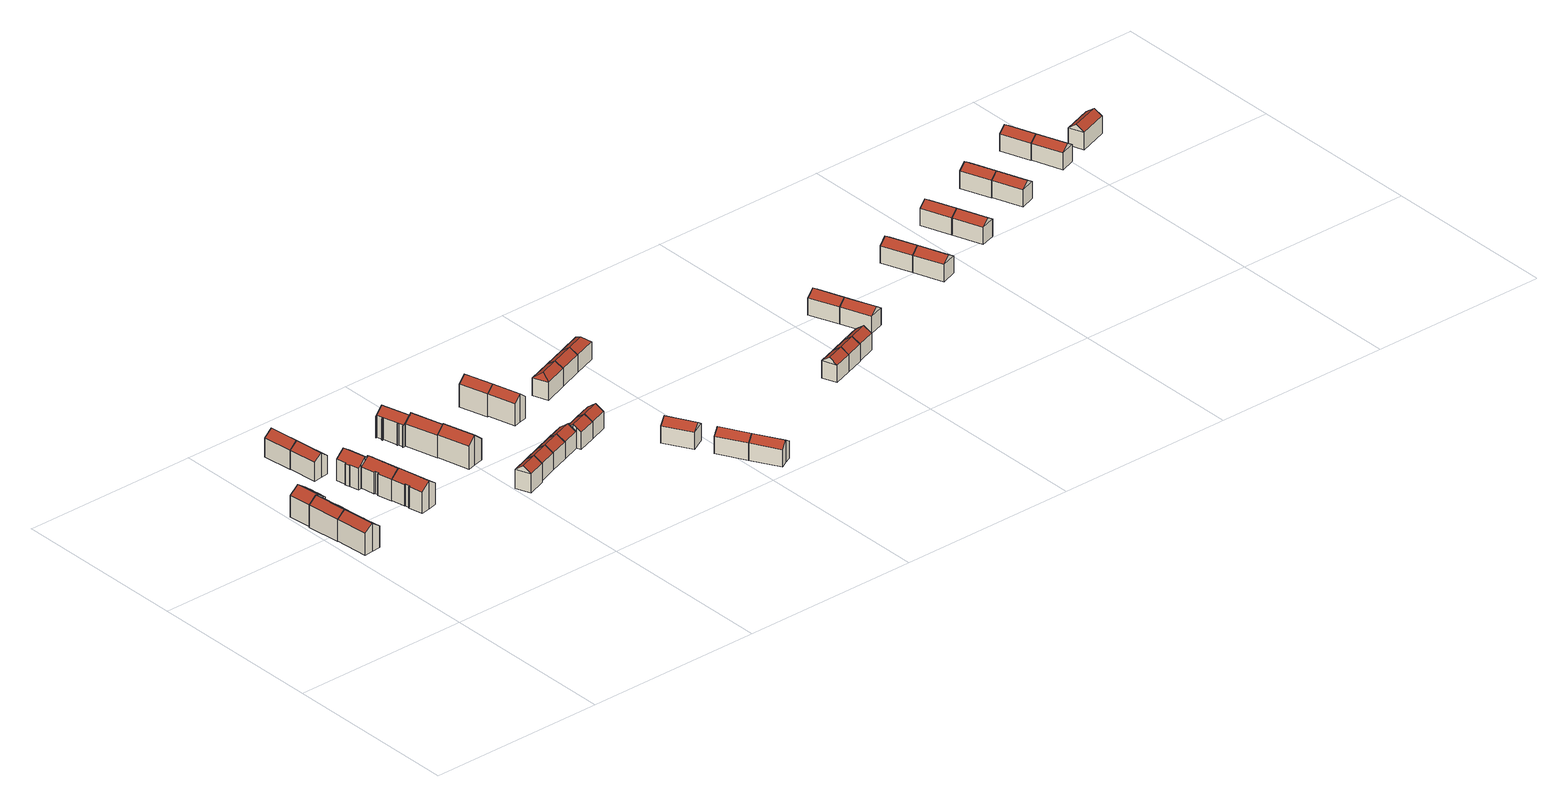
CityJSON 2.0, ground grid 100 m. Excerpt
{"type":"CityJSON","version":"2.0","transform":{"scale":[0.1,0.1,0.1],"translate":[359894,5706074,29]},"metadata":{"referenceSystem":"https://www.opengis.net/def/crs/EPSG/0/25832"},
"CityObjects":{
"building1":{"type":"Building","attributes":{"Geometrietyp2DReferenz":"3000","Gemeindeschluessel":"05113000","function":"31001_1010","yearOfConstruction":1959,"roofType":"3100","measuredHeight":15.92,"storeysAboveGround":4},"address":[{"country":"Germany","locality":"Essen","thoroughfareNumber":"1","thoroughfareName":"An der Bergbrücke"}],"geometry":[{"type":"Solid","lod":"2","boundaries":[[[[0,1,2,3]],[[4,5,1,0]],[[6,7,5,4]],[[8,9,7,6]],[[10,11,9,8]],[[12,13,11,10]],[[14,15,13,12]],[[16,17,15,14]],[[18,19,17,16]],[[3,2,19,18]],[[18,16,14,12,10,8,6,3]],[[4,0,3,6]],[[1,5,7,9,11,13,15,17,19,2]]]],"semantics":{"surfaces":[{"type":"WallSurface"},{"type":"RoofSurface"},{"type":"GroundSurface"}],"values":[[0,0,0,0,0,0,0,0,0,0,1,1,2]]}}]},
"building2":{"type":"Building","attributes":{"Geometrietyp2DReferenz":"3000","Gemeindeschluessel":"05113000","function":"31001_1010","yearOfConstruction":1959,"roofType":"3100","measuredHeight":16.11,"storeysAboveGround":4},"address":[{"country":"Germany","locality":"Essen","thoroughfareNumber":"3","thoroughfareName":"An der Bergbrücke"}],"geometry":[{"type":"Solid","lod":"2","boundaries":[[[[4,20,21,6]],[[22,23,20,4]],[[24,25,23,22]],[[26,27,25,24]],[[28,29,27,26]],[[30,31,29,28]],[[32,33,31,30]],[[34,35,33,32]],[[36,37,35,34]],[[8,38,37,36]],[[6,21,38,8]],[[8,36,34,32,30,28,26,6]],[[24,22,4,6,26]],[[20,23,25,27,29,31,33,35,37,38,21]]]],"semantics":{"surfaces":[{"type":"WallSurface"},{"type":"RoofSurface"},{"type":"GroundSurface"}],"values":[[0,0,0,0,0,0,0,0,0,0,0,1,1,2]]}}]},
"building3":{"type":"Building","attributes":{"Geometrietyp2DReferenz":"3000","Gemeindeschluessel":"05113000","function":"31001_1010","yearOfConstruction":1959,"roofType":"3100","measuredHeight":16.14,"storeysAboveGround":4},"address":[{"country":"Germany","locality":"Essen","thoroughfareNumber":"5","thoroughfareName":"An der Bergbrücke"}],"geometry":[{"type":"Solid","lod":"2","boundaries":[[[[39,40,41,42]],[[43,44,40,39]],[[45,46,44,43]],[[47,48,46,45]],[[49,50,48,47]],[[51,52,50,49]],[[53,54,52,51]],[[55,56,54,53]],[[57,58,56,55]],[[59,60,58,57]],[[42,41,60,59]],[[43,39,42,45]],[[59,57,55,53,51,49,47,45,42]],[[40,44,46,48,50,52,54,56,58,60,41]]]],"semantics":{"surfaces":[{"type":"WallSurface"},{"type":"RoofSurface"},{"type":"GroundSurface"}],"values":[[0,0,0,0,0,0,0,0,0,0,0,1,1,2]]}}]},
"building4":{"type":"Building","attributes":{"Geometrietyp2DReferenz":"3000","Gemeindeschluessel":"05113000","function":"31001_1010","yearOfConstruction":1959,"roofType":"3100","measuredHeight":14.18,"storeysAboveGround":3},"address":[{"country":"Germany","locality":"Essen","thoroughfareNumber":"8","thoroughfareName":"An der Bergbrücke"}],"geometry":[{"type":"Solid","lod":"2","boundaries":[[[[61,62,63,64]],[[65,66,62,61]],[[67,68,66,65]],[[69,70,68,67]],[[71,72,70,69]],[[73,74,72,71]],[[64,63,74,73]],[[65,61,64,67]],[[73,71,69,67,64]],[[62,66,68,70,72,74,63]]]],"semantics":{"surfaces":[{"type":"WallSurface"},{"type":"RoofSurface"},{"type":"GroundSurface"}],"values":[[0,0,0,0,0,0,0,1,1,2]]}}]},
"building5":{"type":"Building","attributes":{"Geometrietyp2DReferenz":"3000","Gemeindeschluessel":"05113000","function":"31001_1010","yearOfConstruction":1959,"roofType":"3100","measuredHeight":15.89,"storeysAboveGround":4},"address":[{"country":"Germany","locality":"Essen","thoroughfareNumber":"2","thoroughfareName":"An der Bergbrücke"}],"geometry":[{"type":"Solid","lod":"2","boundaries":[[[[75,76,77,78]],[[79,80,76,75]],[[81,82,80,79]],[[83,84,82,81]],[[85,86,84,83]],[[87,88,86,85]],[[89,90,88,87]],[[91,92,90,89]],[[93,94,92,91]],[[78,77,94,93]],[[83,81,79,75,78,93,91,85]],[[89,87,85,91]],[[76,80,82,84,86,88,90,92,94,77]]]],"semantics":{"surfaces":[{"type":"WallSurface"},{"type":"RoofSurface"},{"type":"GroundSurface"}],"values":[[0,0,0,0,0,0,0,0,0,0,1,1,2]]}}]},
"building6":{"type":"Building","attributes":{"Geometrietyp2DReferenz":"3000","Gemeindeschluessel":"05113000","function":"31001_1010","yearOfConstruction":1959,"roofType":"3100","measuredHeight":14.5,"storeysAboveGround":3},"address":[{"country":"Germany","locality":"Essen","thoroughfareNumber":"10","thoroughfareName":"An der Bergbrücke"}],"geometry":[{"type":"Solid","lod":"2","boundaries":[[[[65,95,96,67]],[[97,98,95,65]],[[99,100,98,97]],[[101,102,100,99]],[[71,103,102,101]],[[69,104,103,71]],[[67,96,104,69]],[[97,65,67,99]],[[69,71,101,99,67]],[[95,98,100,102,103,104,96]]]],"semantics":{"surfaces":[{"type":"WallSurface"},{"type":"RoofSurface"},{"type":"GroundSurface"}],"values":[[0,0,0,0,0,0,0,1,1,2]]}}]},
"building7":{"type":"Building","attributes":{"Gemeindeschluessel":"05113000","Geometrietyp2DReferenz":"3000","function":"31001_1010","yearOfConstruction":1959,"roofType":"3100","measuredHeight":15.97,"storeysAboveGround":4},"address":[{"country":"Germany","locality":"Essen","thoroughfareNumber":"6","thoroughfareName":"An der Bergbrücke"}],"geometry":[{"type":"Solid","lod":"2","boundaries":[[[[105,106,107,108]],[[109,110,106,105]],[[111,112,110,109]],[[113,114,112,111]],[[115,116,114,113]],[[117,118,116,115]],[[119,120,118,117]],[[121,122,120,119]],[[123,124,122,121]],[[125,126,124,123]],[[108,107,126,125]],[[109,105,108,125,123,121,119,117,111]],[[115,113,111,117]],[[106,110,112,114,116,118,120,122,124,126,107]]]],"semantics":{"surfaces":[{"type":"WallSurface"},{"type":"RoofSurface"},{"type":"GroundSurface"}],"values":[[0,0,0,0,0,0,0,0,0,0,0,1,1,2]]}}]},
"building8":{"type":"Building","attributes":{"Geometrietyp2DReferenz":"3000","Gemeindeschluessel":"05113000","function":"31001_1010","yearOfConstruction":1959,"roofType":"3100","measuredHeight":15.91,"storeysAboveGround":4},"address":[{"country":"Germany","locality":"Essen","thoroughfareNumber":"4","thoroughfareName":"An der Bergbrücke"}],"geometry":[{"type":"Solid","lod":"2","boundaries":[[[[127,128,129,130]],[[131,132,128,127]],[[133,134,132,131]],[[135,136,134,133]],[[137,138,136,135]],[[139,140,138,137]],[[141,142,140,139]],[[143,144,142,141]],[[145,146,144,143]],[[147,148,146,145]],[[130,129,148,147]],[[139,137,135,133,131,127,130,141]],[[147,145,143,141,130]],[[128,132,134,136,138,140,142,144,146,148,129]]]],"semantics":{"surfaces":[{"type":"WallSurface"},{"type":"RoofSurface"},{"type":"GroundSurface"}],"values":[[0,0,0,0,0,0,0,0,0,0,0,1,1,2]]}}]},
"building9":{"type":"Building","attributes":{"Geometrietyp2DReferenz":"3000","Gemeindeschluessel":"05113000","function":"31001_1010","yearOfConstruction":1953,"roofType":"3100","measuredHeight":13.95,"storeysAboveGround":3},"address":[{"country":"Germany","locality":"Essen","thoroughfareNumber":"257","thoroughfareName":"Vogelheimer Str."}],"geometry":[{"type":"Solid","lod":"2","boundaries":[[[[149,150,151,152]],[[153,154,150,149]],[[155,156,154,153]],[[152,151,156,155]],[[149,157,153]],[[155,158,152]],[[152,158,157,149]],[[153,157,158,155]],[[150,154,156,151]]]],"semantics":{"surfaces":[{"type":"WallSurface"},{"type":"RoofSurface"},{"type":"GroundSurface"}],"values":[[0,0,0,0,0,0,1,1,2]]}}]},
"building10":{"type":"Building","attributes":{"Geometrietyp2DReferenz":"3000","Gemeindeschluessel":"05113000","function":"31001_1010","yearOfConstruction":1960,"roofType":"3100","measuredHeight":16.02,"storeysAboveGround":4},"address":[{"country":"Germany","locality":"Essen","thoroughfareNumber":"268","thoroughfareName":"Vogelheimer Str."}],"geometry":[{"type":"Solid","lod":"2","boundaries":[[[[159,160,161,162]],[[163,164,160,159]],[[165,166,164,163]],[[167,168,166,165]],[[169,170,168,167]],[[171,172,170,169]],[[173,174,172,171]],[[175,176,174,173]],[[177,178,176,175]],[[179,180,178,177]],[[181,182,180,179]],[[183,184,182,181]],[[185,186,184,183]],[[187,188,186,185]],[[189,190,188,187]],[[191,192,190,189]],[[193,194,192,191]],[[195,196,194,193]],[[197,198,196,195]],[[199,200,198,197]],[[201,202,200,199]],[[203,204,202,201]],[[162,161,204,203]],[[169,167,165,163,159,162,203,201,199,197,195,193,191,189,187,185,171]],[[183,181,179,177,175,173,171,185]],[[160,164,166,168,170,172,174,176,178,180,182,184,186,188,190,192,194,196,198,200,202,204,161]]]],"semantics":{"surfaces":[{"type":"WallSurface"},{"type":"RoofSurface"},{"type":"GroundSurface"}],"values":[[0,0,0,0,0,0,0,0,0,0,0,0,0,0,0,0,0,0,0,0,0,0,0,1,1,2]]}}]},
"building11":{"type":"Building","attributes":{"Geometrietyp2DReferenz":"3000","Gemeindeschluessel":"05113000","function":"31001_1010","yearOfConstruction":1960,"roofType":"3100","measuredHeight":16.93,"storeysAboveGround":4},"address":[{"country":"Germany","locality":"Essen","thoroughfareNumber":"264","thoroughfareName":"Vogelheimer Str."}],"geometry":[{"type":"Solid","lod":"2","boundaries":[[[[205,206,207,208]],[[209,210,206,205]],[[211,212,210,209]],[[213,214,212,211]],[[215,216,214,213]],[[217,218,216,215]],[[219,220,218,217]],[[221,222,220,219]],[[223,224,222,221]],[[225,226,224,223]],[[227,228,226,225]],[[229,230,228,227]],[[231,232,230,229]],[[233,234,232,231]],[[235,236,234,233]],[[237,238,236,235]],[[239,240,238,237]],[[241,242,240,239]],[[243,244,242,241]],[[245,246,244,243]],[[247,248,246,245]],[[249,250,248,247]],[[251,252,250,249]],[[253,254,252,251]],[[255,256,254,253]],[[208,207,256,255]],[[241,239,237,235,233,231,229,227,225,223,221,219,217,215,213,211,209,205,208,255,253,251,249,243]],[[247,245,243,249]],[[206,210,212,214,216,218,220,222,224,226,228,230,232,234,236,238,240,242,244,246,248,250,252,254,256,207]]]],"semantics":{"surfaces":[{"type":"WallSurface"},{"type":"RoofSurface"},{"type":"GroundSurface"}],"values":[[0,0,0,0,0,0,0,0,0,0,0,0,0,0,0,0,0,0,0,0,0,0,0,0,0,0,1,1,2]]}}]},
"building12":{"type":"Building","attributes":{"Geometrietyp2DReferenz":"3000","Gemeindeschluessel":"05113000","function":"31001_1010","yearOfConstruction":1960,"roofType":"3100","measuredHeight":16.65,"storeysAboveGround":4},"address":[{"country":"Germany","locality":"Essen","thoroughfareNumber":"266","thoroughfareName":"Vogelheimer Str."}],"geometry":[{"type":"Solid","lod":"2","boundaries":[[[[257,258,259,260]],[[261,262,258,257]],[[263,264,262,261]],[[265,266,264,263]],[[267,268,266,265]],[[269,270,268,267]],[[271,272,270,269]],[[273,274,272,271]],[[275,276,274,273]],[[277,278,276,275]],[[279,280,278,277]],[[281,282,280,279]],[[283,284,282,281]],[[285,286,284,283]],[[287,288,286,285]],[[289,290,288,287]],[[291,292,290,289]],[[293,294,292,291]],[[295,296,294,293]],[[297,298,296,295]],[[299,300,298,297]],[[301,302,300,299]],[[303,304,302,301]],[[305,306,304,303]],[[307,308,306,305]],[[309,310,308,307]],[[260,259,310,309]],[[309,307,305,303,301,299,297,295,293,291,289,287,285,283,281,279,277,275,273,271,269,267,265,263,260]],[[261,257,260,263]],[[258,262,264,266,268,270,272,274,276,278,280,282,284,286,288,290,292,294,296,298,300,302,304,306,308,310,259]]]],"semantics":{"surfaces":[{"type":"WallSurface"},{"type":"RoofSurface"},{"type":"GroundSurface"}],"values":[[0,0,0,0,0,0,0,0,0,0,0,0,0,0,0,0,0,0,0,0,0,0,0,0,0,0,0,1,1,2]]}}]},
"building13":{"type":"Building","attributes":{"Geometrietyp2DReferenz":"3000","Gemeindeschluessel":"05113000","function":"31001_1010","yearOfConstruction":1953,"roofType":"3100","measuredHeight":12.9,"storeysAboveGround":3},"address":[{"country":"Germany","locality":"Essen","thoroughfareNumber":"255","thoroughfareName":"Vogelheimer Str."}],"geometry":[{"type":"Solid","lod":"2","boundaries":[[[[152,311,312,313]],[[155,314,311,152]],[[315,316,314,155]],[[313,312,316,315]],[[152,158,155]],[[315,317,313]],[[313,317,158,152]],[[155,158,317,315]],[[311,314,316,312]]]],"semantics":{"surfaces":[{"type":"WallSurface"},{"type":"RoofSurface"},{"type":"GroundSurface"}],"values":[[0,0,0,0,0,0,1,1,2]]}}]},
"building14":{"type":"Building","attributes":{"Geometrietyp2DReferenz":"3000","Gemeindeschluessel":"05113000","function":"31001_1010","yearOfConstruction":1953,"roofType":"3100","measuredHeight":12.76,"storeysAboveGround":3},"address":[{"country":"Germany","locality":"Essen","thoroughfareNumber":"253","thoroughfareName":"Vogelheimer Str."}],"geometry":[{"type":"Solid","lod":"2","boundaries":[[[[313,318,319,320]],[[315,321,318,313]],[[322,323,321,315]],[[320,319,323,322]],[[313,317,315]],[[322,324,320]],[[320,324,317,313]],[[315,317,324,322]],[[318,321,323,319]]]],"semantics":{"surfaces":[{"type":"WallSurface"},{"type":"RoofSurface"},{"type":"GroundSurface"}],"values":[[0,0,0,0,0,0,1,1,2]]}}]},
"building15":{"type":"Building","attributes":{"Geometrietyp2DReferenz":"3000","Gemeindeschluessel":"05113000","function":"31001_1010","yearOfConstruction":1952,"roofType":"3100","measuredHeight":12.68,"storeysAboveGround":3},"address":[{"country":"Germany","locality":"Essen","thoroughfareNumber":"251","thoroughfareName":"Vogelheimer Str."}],"geometry":[{"type":"Solid","lod":"2","boundaries":[[[[322,325,326,324]],[[327,328,325,322]],[[329,330,328,327]],[[331,332,330,329]],[[333,334,332,331]],[[320,335,334,333]],[[324,326,335,320]],[[329,327,322,324,331]],[[320,333,331,324]],[[325,328,330,332,334,335,326]]]],"semantics":{"surfaces":[{"type":"WallSurface"},{"type":"RoofSurface"},{"type":"GroundSurface"}],"values":[[0,0,0,0,0,0,0,1,1,2]]}}]},
"building16":{"type":"Building","attributes":{"Geometrietyp2DReferenz":"3000","Gemeindeschluessel":"05113000","function":"31001_1010","yearOfConstruction":1953,"roofType":"3100","measuredHeight":12.81,"storeysAboveGround":3},"address":[{"country":"Germany","locality":"Essen","thoroughfareNumber":"249","thoroughfareName":"Vogelheimer Str."}],"geometry":[{"type":"Solid","lod":"2","boundaries":[[[[336,337,338,339]],[[340,341,337,336]],[[342,343,341,340]],[[344,345,343,342]],[[346,347,345,344]],[[348,349,347,346]],[[339,338,349,348]],[[342,340,336,344]],[[339,348,346,344,336]],[[337,341,343,345,347,349,338]]]],"semantics":{"surfaces":[{"type":"WallSurface"},{"type":"RoofSurface"},{"type":"GroundSurface"}],"values":[[0,0,0,0,0,0,0,1,1,2]]}}]},
"building17":{"type":"Building","attributes":{"Geometrietyp2DReferenz":"3000","Gemeindeschluessel":"05113000","function":"31001_1010","yearOfConstruction":1960,"roofType":"3100","measuredHeight":16.11,"storeysAboveGround":4},"address":[{"country":"Germany","locality":"Essen","thoroughfareNumber":"258","thoroughfareName":"Vogelheimer Str."}],"geometry":[{"type":"Solid","lod":"2","boundaries":[[[[350,351,352,353]],[[354,355,351,350]],[[356,357,355,354]],[[358,359,357,356]],[[360,361,359,358]],[[362,363,361,360]],[[364,365,363,362]],[[366,367,365,364]],[[368,369,367,366]],[[353,352,369,368]],[[360,358,356,362]],[[354,350,353,368,366,364,362,356]],[[351,355,357,359,361,363,365,367,369,352]]]],"semantics":{"surfaces":[{"type":"WallSurface"},{"type":"RoofSurface"},{"type":"GroundSurface"}],"values":[[0,0,0,0,0,0,0,0,0,0,1,1,2]]}}]},
"building18":{"type":"Building","attributes":{"Geometrietyp2DReferenz":"3000","Gemeindeschluessel":"05113000","function":"31001_1010","yearOfConstruction":1960,"roofType":"3100","measuredHeight":16.52,"storeysAboveGround":4},"address":[{"country":"Germany","locality":"Essen","thoroughfareNumber":"260","thoroughfareName":"Vogelheimer Str."}],"geometry":[{"type":"Solid","lod":"2","boundaries":[[[[370,371,372,373]],[[374,375,371,370]],[[364,376,375,374]],[[362,377,376,364]],[[360,378,377,362]],[[379,380,378,360]],[[381,382,380,379]],[[383,384,382,381]],[[385,386,384,383]],[[373,372,386,385]],[[379,360,362,381]],[[364,374,370,373,385,383,381,362]],[[371,375,376,377,378,380,382,384,386,372]]]],"semantics":{"surfaces":[{"type":"WallSurface"},{"type":"RoofSurface"},{"type":"GroundSurface"}],"values":[[0,0,0,0,0,0,0,0,0,0,1,1,2]]}}]},
"building19":{"type":"Building","attributes":{"Geometrietyp2DReferenz":"3000","Gemeindeschluessel":"05113000","function":"31001_1010","yearOfConstruction":1953,"roofType":"3100","measuredHeight":12.7,"storeysAboveGround":3},"address":[{"country":"Germany","locality":"Essen","thoroughfareNumber":"247","thoroughfareName":"Vogelheimer Str."}],"geometry":[{"type":"Solid","lod":"2","boundaries":[[[[346,387,388,389]],[[342,390,387,346]],[[391,392,390,342]],[[389,388,392,391]],[[346,344,342]],[[391,393,389]],[[389,393,344,346]],[[342,344,393,391]],[[387,390,392,388]]]],"semantics":{"surfaces":[{"type":"WallSurface"},{"type":"RoofSurface"},{"type":"GroundSurface"}],"values":[[0,0,0,0,0,0,1,1,2]]}}]},
"building20":{"type":"Building","attributes":{"Geometrietyp2DReferenz":"3000","Gemeindeschluessel":"05113000","function":"31001_1010","yearOfConstruction":1953,"roofType":"3100","measuredHeight":12.88,"storeysAboveGround":3},"address":[{"country":"Germany","locality":"Essen","thoroughfareNumber":"4","thoroughfareName":"Walkmühlenstr."}],"geometry":[{"type":"Solid","lod":"2","boundaries":[[[[394,395,396,397]],[[398,399,395,394]],[[400,401,399,398]],[[397,396,401,400]],[[394,402,398]],[[400,403,397]],[[397,403,402,394]],[[398,402,403,400]],[[395,399,401,396]]]],"semantics":{"surfaces":[{"type":"WallSurface"},{"type":"RoofSurface"},{"type":"GroundSurface"}],"values":[[0,0,0,0,0,0,1,1,2]]}}]},
"building21":{"type":"Building","attributes":{"Geometrietyp2DReferenz":"3000","Gemeindeschluessel":"05113000","function":"31001_1010","yearOfConstruction":1953,"roofType":"3100","measuredHeight":12.8,"storeysAboveGround":3},"address":[{"country":"Germany","locality":"Essen","thoroughfareNumber":"6","thoroughfareName":"Walkmühlenstr."}],"geometry":[{"type":"Solid","lod":"2","boundaries":[[[[404,405,406,407]],[[408,409,405,404]],[[410,411,409,408]],[[412,413,411,410]],[[414,415,413,412]],[[416,417,415,414]],[[407,406,417,416]],[[408,404,407,410]],[[416,414,412,410,407]],[[405,409,411,413,415,417,406]]]],"semantics":{"surfaces":[{"type":"WallSurface"},{"type":"RoofSurface"},{"type":"GroundSurface"}],"values":[[0,0,0,0,0,0,0,1,1,2]]}}]},
"building22":{"type":"Building","attributes":{"Geometrietyp2DReferenz":"3000","Gemeindeschluessel":"05113000","function":"31001_1010","yearOfConstruction":1953,"roofType":"5000","measuredHeight":13.19,"storeysAboveGround":3},"address":[{"country":"Germany","locality":"Essen","thoroughfareNumber":"256","thoroughfareName":"Vogelheimer Str."}],"geometry":[{"type":"Solid","lod":"2","boundaries":[[[[418,419,420,421]],[[422,423,419,418]],[[424,425,423,422]],[[421,420,425,424]],[[418,426,422]],[[424,427,421]],[[421,427,426,418]],[[422,426,427,424]],[[419,423,425,420]]]],"semantics":{"surfaces":[{"type":"WallSurface"},{"type":"RoofSurface"},{"type":"GroundSurface"}],"values":[[0,0,0,0,1,0,1,1,2]]}}]},
"building23":{"type":"Building","attributes":{"Geometrietyp2DReferenz":"3000","Gemeindeschluessel":"05113000","function":"31001_1010","yearOfConstruction":1953,"roofType":"3100","measuredHeight":12.74,"storeysAboveGround":3},"address":[{"country":"Germany","locality":"Essen","thoroughfareNumber":"8","thoroughfareName":"Walkmühlenstr."}],"geometry":[{"type":"Solid","lod":"2","boundaries":[[[[428,429,430,431]],[[404,405,429,428]],[[407,406,405,404]],[[416,417,406,407]],[[432,433,417,416]],[[434,435,433,432]],[[431,430,435,434]],[[404,428,431,407]],[[434,432,416,407,431]],[[429,405,406,417,433,435,430]]]],"semantics":{"surfaces":[{"type":"WallSurface"},{"type":"RoofSurface"},{"type":"GroundSurface"}],"values":[[0,0,0,0,0,0,0,1,1,2]]}}]},
"building24":{"type":"Building","attributes":{"Geometrietyp2DReferenz":"3000","Gemeindeschluessel":"05113000","function":"31001_1010","yearOfConstruction":1953,"roofType":"3100","measuredHeight":13.07,"storeysAboveGround":3},"address":[{"country":"Germany","locality":"Essen","thoroughfareNumber":"254","thoroughfareName":"Vogelheimer Str."}],"geometry":[{"type":"Solid","lod":"2","boundaries":[[[[421,436,437,438]],[[424,439,436,421]],[[440,441,439,424]],[[438,437,441,440]],[[421,427,424]],[[440,442,438]],[[438,442,427,421]],[[424,427,442,440]],[[436,439,441,437]]]],"semantics":{"surfaces":[{"type":"WallSurface"},{"type":"RoofSurface"},{"type":"GroundSurface"}],"values":[[0,0,0,0,0,0,1,1,2]]}}]},
"building25":{"type":"Building","attributes":{"Geometrietyp2DReferenz":"3000","Gemeindeschluessel":"05113000","function":"31001_1010","yearOfConstruction":1953,"roofType":"5000","measuredHeight":12.97,"storeysAboveGround":3},"address":[{"country":"Germany","locality":"Essen","thoroughfareNumber":"252","thoroughfareName":"Vogelheimer Str."}],"geometry":[{"type":"Solid","lod":"2","boundaries":[[[[443,444,445,440]],[[446,447,444,443]],[[438,448,447,446]],[[440,445,448,438]],[[443,449,446]],[[438,442,440]],[[440,442,449,443]],[[446,449,442,438]],[[444,447,448,445]]]],"semantics":{"surfaces":[{"type":"WallSurface"},{"type":"RoofSurface"},{"type":"GroundSurface"}],"values":[[0,0,0,0,1,0,1,1,2]]}}]},
"building26":{"type":"Building","attributes":{"Geometrietyp2DReferenz":"3000","Gemeindeschluessel":"05113000","function":"31001_1010","yearOfConstruction":1953,"roofType":"3100","measuredHeight":12.76,"storeysAboveGround":3},"address":[{"country":"Germany","locality":"Essen","thoroughfareNumber":"50","thoroughfareName":"Welkerhude"}],"geometry":[{"type":"Solid","lod":"2","boundaries":[[[[450,451,452,453]],[[454,455,451,450]],[[456,457,455,454]],[[453,452,457,456]],[[450,458,454]],[[456,459,453]],[[453,459,458,450]],[[454,458,459,456]],[[451,455,457,452]]]],"semantics":{"surfaces":[{"type":"WallSurface"},{"type":"RoofSurface"},{"type":"GroundSurface"}],"values":[[0,0,0,0,0,0,1,1,2]]}}]},
"building27":{"type":"Building","attributes":{"Geometrietyp2DReferenz":"3000","Gemeindeschluessel":"05113000","function":"31001_1010","yearOfConstruction":1952,"roofType":"3100","measuredHeight":12.76,"storeysAboveGround":3},"address":[{"country":"Germany","locality":"Essen","thoroughfareNumber":"48","thoroughfareName":"Welkerhude"}],"geometry":[{"type":"Solid","lod":"2","boundaries":[[[[453,452,460,461]],[[456,457,452,453]],[[462,463,457,456]],[[461,460,463,462]],[[453,459,456]],[[462,464,461]],[[461,464,459,453]],[[456,459,464,462]],[[452,457,463,460]]]],"semantics":{"surfaces":[{"type":"WallSurface"},{"type":"RoofSurface"},{"type":"GroundSurface"}],"values":[[0,0,0,0,0,0,1,1,2]]}}]},
"building28":{"type":"Building","attributes":{"Geometrietyp2DReferenz":"3000","Gemeindeschluessel":"05113000","function":"31001_1010","yearOfConstruction":1952,"roofType":"3100","measuredHeight":12.71,"storeysAboveGround":3},"address":[{"country":"Germany","locality":"Essen","thoroughfareNumber":"46","thoroughfareName":"Welkerhude"}],"geometry":[{"type":"Solid","lod":"2","boundaries":[[[[461,465,466,467]],[[462,468,465,461]],[[469,470,468,462]],[[467,466,470,469]],[[461,464,462]],[[469,471,467]],[[467,471,464,461]],[[462,464,471,469]],[[465,468,470,466]]]],"semantics":{"surfaces":[{"type":"WallSurface"},{"type":"RoofSurface"},{"type":"GroundSurface"}],"values":[[0,0,0,0,0,0,1,1,2]]}}]},
"building29":{"type":"Building","attributes":{"Geometrietyp2DReferenz":"3000","Gemeindeschluessel":"05113000","function":"31001_1010","yearOfConstruction":1952,"roofType":"3100","measuredHeight":12.78,"storeysAboveGround":3},"address":[{"country":"Germany","locality":"Essen","thoroughfareNumber":"44","thoroughfareName":"Welkerhude"}],"geometry":[{"type":"Solid","lod":"2","boundaries":[[[[472,473,474,475]],[[476,477,473,472]],[[478,479,477,476]],[[475,474,479,478]],[[472,480,476]],[[478,481,475]],[[475,481,480,472]],[[476,480,481,478]],[[473,477,479,474]]]],"semantics":{"surfaces":[{"type":"WallSurface"},{"type":"RoofSurface"},{"type":"GroundSurface"}],"values":[[0,0,0,0,0,0,1,1,2]]}}]},
"building30":{"type":"Building","attributes":{"Geometrietyp2DReferenz":"3000","Gemeindeschluessel":"05113000","function":"31001_1010","yearOfConstruction":1952,"roofType":"3100","measuredHeight":12.65,"storeysAboveGround":3},"address":[{"country":"Germany","locality":"Essen","thoroughfareNumber":"42","thoroughfareName":"Welkerhude"}],"geometry":[{"type":"Solid","lod":"2","boundaries":[[[[482,483,484,472]],[[485,486,483,482]],[[476,487,486,485]],[[472,484,487,476]],[[482,488,485]],[[476,480,472]],[[472,480,488,482]],[[485,488,480,476]],[[483,486,487,484]]]],"semantics":{"surfaces":[{"type":"WallSurface"},{"type":"RoofSurface"},{"type":"GroundSurface"}],"values":[[0,0,0,0,0,0,1,1,2]]}}]},
"building31":{"type":"Building","attributes":{"Geometrietyp2DReferenz":"3000","Gemeindeschluessel":"05113000","function":"31001_1010","yearOfConstruction":1952,"roofType":"3100","measuredHeight":12.77,"storeysAboveGround":3},"address":[{"country":"Germany","locality":"Essen","thoroughfareNumber":"40","thoroughfareName":"Welkerhude"}],"geometry":[{"type":"Solid","lod":"2","boundaries":[[[[489,490,491,492]],[[493,494,490,489]],[[495,496,494,493]],[[492,491,496,495]],[[489,497,493]],[[495,498,492]],[[492,498,497,489]],[[493,497,498,495]],[[490,494,496,491]]]],"semantics":{"surfaces":[{"type":"WallSurface"},{"type":"RoofSurface"},{"type":"GroundSurface"}],"values":[[0,0,0,0,0,0,1,1,2]]}}]},
"building32":{"type":"Building","attributes":{"Geometrietyp2DReferenz":"3000","Gemeindeschluessel":"05113000","function":"31001_1010","yearOfConstruction":1952,"roofType":"3100","measuredHeight":12.82,"storeysAboveGround":3},"address":[{"country":"Germany","locality":"Essen","thoroughfareNumber":"38","thoroughfareName":"Welkerhude"}],"geometry":[{"type":"Solid","lod":"2","boundaries":[[[[499,500,501,489]],[[502,503,500,499]],[[493,504,503,502]],[[489,501,504,493]],[[499,505,502]],[[493,497,489]],[[489,497,505,499]],[[502,505,497,493]],[[500,503,504,501]]]],"semantics":{"surfaces":[{"type":"WallSurface"},{"type":"RoofSurface"},{"type":"GroundSurface"}],"values":[[0,0,0,0,0,0,1,1,2]]}}]},
"building33":{"type":"Building","attributes":{"Geometrietyp2DReferenz":"3000","Gemeindeschluessel":"05113000","function":"31001_1010","yearOfConstruction":1953,"roofType":"3100","measuredHeight":12.83,"storeysAboveGround":3},"address":[{"country":"Germany","locality":"Essen","thoroughfareNumber":"36","thoroughfareName":"Welkerhude"}],"geometry":[{"type":"Solid","lod":"2","boundaries":[[[[506,507,508,509]],[[510,511,507,506]],[[512,513,511,510]],[[509,508,513,512]],[[506,514,510]],[[512,515,509]],[[509,515,514,506]],[[510,514,515,512]],[[507,511,513,508]]]],"semantics":{"surfaces":[{"type":"WallSurface"},{"type":"RoofSurface"},{"type":"GroundSurface"}],"values":[[0,0,0,0,0,0,1,1,2]]}}]},
"building34":{"type":"Building","attributes":{"Geometrietyp2DReferenz":"3000","Gemeindeschluessel":"05113000","function":"31001_1010","yearOfConstruction":1952,"roofType":"3100","measuredHeight":12.77,"storeysAboveGround":3},"address":[{"country":"Germany","locality":"Essen","thoroughfareNumber":"34","thoroughfareName":"Welkerhude"}],"geometry":[{"type":"Solid","lod":"2","boundaries":[[[[516,517,507,506]],[[518,519,517,516]],[[510,511,519,518]],[[506,507,511,510]],[[516,520,518]],[[510,514,506]],[[506,514,520,516]],[[518,520,514,510]],[[517,519,511,507]]]],"semantics":{"surfaces":[{"type":"WallSurface"},{"type":"RoofSurface"},{"type":"GroundSurface"}],"values":[[0,0,0,0,0,0,1,1,2]]}}]},
"building35":{"type":"Building","attributes":{"Geometrietyp2DReferenz":"3000","Gemeindeschluessel":"05113000","function":"31001_1010","yearOfConstruction":1953,"roofType":"3100","measuredHeight":12.84,"storeysAboveGround":3},"address":[{"country":"Germany","locality":"Essen","thoroughfareNumber":"32","thoroughfareName":"Welkerhude"}],"geometry":[{"type":"Solid","lod":"2","boundaries":[[[[521,522,523,524]],[[525,526,522,521]],[[527,528,526,525]],[[524,523,528,527]],[[521,529,525]],[[527,530,524]],[[524,530,529,521]],[[525,529,530,527]],[[522,526,528,523]]]],"semantics":{"surfaces":[{"type":"WallSurface"},{"type":"RoofSurface"},{"type":"GroundSurface"}],"values":[[0,0,0,0,0,0,1,1,2]]}}]},
"building36":{"type":"Building","attributes":{"Geometrietyp2DReferenz":"3000","Gemeindeschluessel":"05113000","function":"31001_1010","yearOfConstruction":1953,"roofType":"3100","measuredHeight":12.7,"storeysAboveGround":3},"address":[{"country":"Germany","locality":"Essen","thoroughfareNumber":"30","thoroughfareName":"Welkerhude"}],"geometry":[{"type":"Solid","lod":"2","boundaries":[[[[531,532,533,521]],[[534,535,532,531]],[[525,536,535,534]],[[521,533,536,525]],[[531,537,534]],[[525,529,521]],[[521,529,537,531]],[[534,537,529,525]],[[532,535,536,533]]]],"semantics":{"surfaces":[{"type":"WallSurface"},{"type":"RoofSurface"},{"type":"GroundSurface"}],"values":[[0,0,0,0,0,0,1,1,2]]}}]},
"building37":{"type":"Building","attributes":{"Geometrietyp2DReferenz":"3000","Gemeindeschluessel":"05113000","function":"31001_1010","yearOfConstruction":1953,"roofType":"3100","measuredHeight":12.7,"storeysAboveGround":3},"address":[{"country":"Germany","locality":"Essen","thoroughfareNumber":"28","thoroughfareName":"Welkerhude"}],"geometry":[{"type":"Solid","lod":"2","boundaries":[[[[538,539,540,541]],[[542,543,539,538]],[[544,545,543,542]],[[541,540,545,544]],[[538,546,542]],[[544,547,541]],[[541,547,546,538]],[[542,546,547,544]],[[539,543,545,540]]]],"semantics":{"surfaces":[{"type":"WallSurface"},{"type":"RoofSurface"},{"type":"GroundSurface"}],"values":[[0,0,0,0,0,0,1,1,2]]}}]},
"building38":{"type":"Building","attributes":{"Geometrietyp2DReferenz":"3000","Gemeindeschluessel":"05113000","function":"31001_1010","yearOfConstruction":1953,"roofType":"3100","measuredHeight":12.51,"storeysAboveGround":3},"address":[{"country":"Germany","locality":"Essen","thoroughfareNumber":"26","thoroughfareName":"Welkerhude"}],"geometry":[{"type":"Solid","lod":"2","boundaries":[[[[548,549,550,538]],[[551,552,549,548]],[[542,553,552,551]],[[538,550,553,542]],[[548,554,551]],[[542,546,538]],[[538,546,554,548]],[[551,554,546,542]],[[549,552,553,550]]]],"semantics":{"surfaces":[{"type":"WallSurface"},{"type":"RoofSurface"},{"type":"GroundSurface"}],"values":[[0,0,0,0,0,0,1,1,2]]}}]},
"building39":{"type":"Building","attributes":{"Geometrietyp2DReferenz":"3000","Gemeindeschluessel":"05113000","function":"31001_1010","yearOfConstruction":1953,"roofType":"3100","measuredHeight":12.87,"storeysAboveGround":3},"address":[{"country":"Germany","locality":"Essen","thoroughfareNumber":"24","thoroughfareName":"Welkerhude"}],"geometry":[{"type":"Solid","lod":"2","boundaries":[[[[555,556,557,558]],[[559,560,556,555]],[[561,562,560,559]],[[558,557,562,561]],[[555,563,559]],[[561,564,558]],[[558,564,563,555]],[[559,563,564,561]],[[556,560,562,557]]]],"semantics":{"surfaces":[{"type":"WallSurface"},{"type":"RoofSurface"},{"type":"GroundSurface"}],"values":[[0,0,0,0,0,0,1,1,2]]}}]}
},
"vertices":[
[39,741,152],[39,741,28],[87,745,28],[87,745,187],[23,925,152],[23,925,28],[70,929,187],[70,929,28],[121,934,148],[121,934,28],[129,854,148],[129,854,28],[124,854,152],[124,854,28],[127,829,152],[127,829,28],[131,829,148],[131,829,28],[139,750,148],[139,750,28],
[23,925,26],[70,929,26],[5,1114,152],[5,1114,26],[13,1115,157],[13,1115,26],[52,1119,187],[52,1119,26],[103,1124,148],[103,1124,26],[111,1040,148],[111,1040,26],[107,1039,152],[107,1039,26],[109,1016,152],[109,1016,26],[114,1016,148],[114,1016,26],[121,934,26],
[13,1115,147],[13,1115,24],[65,1120,24],[65,1120,185],[0,1248,147],[0,1248,24],[52,1253,185],[52,1253,24],[105,1258,147],[105,1258,24],[109,1209,147],[109,1209,24],[114,1210,144],[114,1210,24],[117,1182,144],[117,1182,24],[112,1182,147],[112,1182,24],[117,1125,147],[117,1125,24],[103,1124,157],[103,1124,24],
[317,1434,118],[317,1434,12],[362,1439,12],[362,1439,153],[301,1597,118],[301,1597,12],[345,1602,153],[345,1602,12],[381,1605,124],[381,1605,12],[389,1606,118],[389,1606,12],[406,1444,118],[406,1444,12],
[492,937,147],[492,937,24],[488,937,24],[488,937,144],[487,963,147],[487,963,24],[483,962,144],[483,962,24],[468,1042,144],[468,1042,24],[520,1052,183],[520,1052,24],[568,1061,147],[568,1061,24],[604,876,147],[604,876,24],[556,866,183],[556,866,24],[503,856,144],[503,856,24],
[301,1597,8],[345,1602,8],[283,1764,118],[283,1764,8],[327,1768,153],[327,1768,8],[371,1773,118],[371,1773,8],[389,1606,8],[381,1605,8],
[400,1302,144],[400,1302,22],[396,1301,22],[396,1301,141],[389,1357,144],[389,1357,22],[441,1367,182],[441,1367,22],[492,1377,144],[492,1377,22],[518,1243,144],[518,1243,22],[466,1233,182],[466,1233,22],[433,1227,157],[433,1227,22],[415,1223,144],[415,1223,22],[405,1276,143],[405,1276,22],[401,1275,141],[401,1275,22],
[468,1042,143],[468,1042,23],[520,1052,23],[520,1052,182],[452,1124,143],[452,1124,23],[457,1125,146],[457,1125,23],[453,1146,146],[453,1146,23],[448,1145,143],[448,1145,23],[433,1227,143],[433,1227,23],[484,1236,182],[484,1236,23],[518,1243,157],[518,1243,23],[532,1245,146],[532,1245,23],[568,1061,146],[568,1061,23],
[1009,639,144],[1009,639,37],[1114,677,37],[1114,677,144],[979,723,144],[979,723,37],[1083,761,144],[1083,761,37],[994,681,176],[1098,719,176],
[792,1489,148],[792,1489,29],[793,1484,29],[793,1484,148],[799,1491,153],[799,1491,29],[790,1522,153],[790,1522,29],[784,1521,148],[784,1521,29],[783,1524,148],[783,1524,29],[831,1537,189],[831,1537,29],[873,1548,153],[873,1548,29],[890,1486,153],[890,1486,29],[894,1487,150],[894,1487,29],[902,1455,150],[902,1455,29],[898,1455,153],[898,1455,29],[915,1390,153],[915,1390,29],[872,1380,189],[872,1380,29],[839,1371,161],[839,1371,29],[824,1368,148],[824,1368,29],[823,1371,148],[823,1371,29],[829,1373,153],[829,1373,29],[822,1400,153],[822,1400,29],[816,1399,148],[816,1399,29],[815,1403,148],[815,1403,29],[821,1405,153],[821,1405,29],[800,1486,153],[800,1486,29],
[996,1178,152],[996,1178,32],[991,1177,32],[991,1177,156],[997,1174,152],[997,1174,32],[992,1173,156],[992,1173,32],[1001,1138,156],[1001,1138,32],[1006,1140,152],[1006,1140,32],[1007,1135,152],[1007,1135,32],[996,1132,161],[996,1132,32],[1001,1111,161],[1001,1111,32],[1012,1114,152],[1012,1114,32],[1013,1110,152],[1013,1110,32],[1009,1109,156],[1009,1109,32],[1018,1072,156],[1018,1072,32],[1023,1073,152],[1023,1073,32],[1024,1069,152],[1024,1069,32],[1019,1068,156],[1019,1068,32],[1027,1036,156],[1027,1036,32],[1032,1038,152],[1032,1038,32],[1033,1033,152],[1033,1033,32],[977,1018,201],[977,1018,32],[931,1007,161],[931,1007,32],[886,1187,161],[886,1187,32],[931,1199,201],[931,1199,32],[987,1213,152],[987,1213,32],[988,1207,152],[988,1207,32],[984,1206,156],[984,1206,32],
[886,1187,157],[886,1187,30],[931,1199,30],[931,1199,196],[839,1371,157],[839,1371,30],[884,1383,196],[884,1383,30],[915,1390,169],[915,1390,30],[939,1397,147],[939,1397,30],[941,1392,147],[941,1392,30],[936,1391,151],[936,1391,30],[943,1363,151],[943,1363,30],[948,1364,147],[948,1364,30],[949,1359,147],[949,1359,30],[944,1358,151],[944,1358,30],[954,1321,151],[954,1321,30],[959,1322,147],[959,1322,30],[960,1316,147],[960,1316,30],[949,1313,157],[949,1313,30],[954,1293,157],[954,1293,30],[965,1296,147],[965,1296,30],[967,1291,147],[967,1291,30],[962,1290,151],[962,1290,30],[972,1251,151],[972,1251,30],[977,1252,147],[977,1252,30],[978,1249,147],[978,1249,30],[973,1248,151],[973,1248,30],[981,1217,151],[981,1217,30],[985,1218,147],[985,1218,30],[987,1213,147],[987,1213,30],
[1114,677,47],[1218,716,47],[1218,716,144],[1083,761,47],[1187,799,144],[1187,799,47],[1202,757,176],
[1218,716,48],[1325,755,48],[1325,755,144],[1187,799,48],[1294,838,144],[1294,838,48],[1310,797,176],
[1294,838,49],[1310,797,49],[1399,877,144],[1399,877,49],[1408,851,164],[1408,851,49],[1414,835,176],[1414,835,49],[1429,793,144],[1429,793,49],[1325,755,49],
[1424,808,179],[1424,808,51],[1429,793,51],[1429,793,167],[1408,851,147],[1408,851,51],[1513,889,147],[1513,889,51],[1528,846,179],[1528,846,51],[1544,804,147],[1544,804,51],[1439,766,147],[1439,766,51],
[1420,1243,161],[1420,1243,37],[1425,1245,37],[1425,1245,157],[1437,1178,162],[1437,1178,37],[1395,1167,198],[1395,1167,37],[1354,1156,162],[1354,1156,37],[1312,1312,162],[1312,1312,37],[1354,1323,198],[1354,1323,37],[1396,1334,162],[1396,1334,37],[1413,1269,162],[1413,1269,37],[1419,1270,157],[1419,1270,37],
[1381,1410,157],[1381,1410,33],[1376,1428,33],[1376,1428,157],[1376,1408,162],[1376,1408,33],[1396,1334,33],[1354,1323,33],[1312,1312,33],[1270,1471,162],[1270,1471,33],[1311,1482,198],[1311,1482,33],[1353,1493,162],[1353,1493,33],[1370,1426,162],[1370,1426,33],
[1544,804,52],[1648,842,52],[1648,842,147],[1513,889,52],[1617,927,147],[1617,927,52],[1632,884,179],
[1928,447,150],[1928,447,54],[1845,602,54],[1845,602,150],[1850,405,150],[1850,405,54],[1767,560,150],[1767,560,54],[1889,426,183],[1806,581,183],
[1982,161,151],[1982,161,54],[2021,182,54],[2021,182,182],[1898,318,151],[1898,318,54],[1937,339,182],[1937,339,54],[1975,359,151],[1975,359,54],[2039,241,151],[2039,241,54],[2059,202,151],[2059,202,54],
[1619,1217,148],[1619,1217,47],[1756,1267,47],[1756,1267,148],[1588,1301,148],[1588,1301,47],[1726,1351,148],[1726,1351,47],[1628,1268,179],[1741,1309,179],
[2065,6,151],[2065,6,54],[2104,27,54],[2104,27,182],[2094,140,151],[2094,140,54],[2143,47,151],[2143,47,54],
[1756,1267,48],[1891,1317,48],[1891,1317,148],[1726,1351,48],[1860,1400,148],[1860,1400,48],[1876,1358,179],
[1992,1448,148],[1992,1448,49],[1860,1400,49],[2022,1365,148],[2022,1365,49],[1891,1317,49],[1979,1396,179],
[2770,418,155],[2770,418,58],[2875,455,58],[2875,455,155],[2740,500,155],[2740,500,58],[2845,538,155],[2845,538,58],[2755,459,186],[2860,496,186],
[2980,494,58],[2980,494,155],[2950,575,155],[2950,575,58],[2965,535,186],
[2980,494,59],[3088,533,59],[3088,533,155],[2950,575,59],[3058,615,155],[3058,615,59],[3073,574,186],
[3212,845,156],[3212,845,60],[3152,1011,60],[3152,1011,156],[3127,815,156],[3127,815,60],[3067,980,156],[3067,980,60],[3169,830,188],[3110,995,188],
[3272,678,156],[3272,678,61],[3212,845,61],[3187,647,156],[3187,647,61],[3127,815,61],[3230,663,188],
[3785,971,161],[3785,971,65],[3725,1139,65],[3725,1139,161],[3699,939,161],[3699,939,65],[3638,1108,161],[3638,1108,65],[3742,955,192],[3681,1123,192],
[3845,806,161],[3845,806,64],[3785,971,64],[3758,775,161],[3758,775,64],[3699,939,64],[3801,790,192],
[4148,1102,163],[4148,1102,66],[4089,1269,66],[4089,1269,163],[4064,1073,163],[4064,1073,66],[4005,1240,163],[4005,1240,66],[4106,1087,194],[4047,1255,194],
[4206,937,163],[4206,937,66],[4122,907,163],[4122,907,66],[4164,922,194],
[4518,1238,164],[4518,1238,67],[4459,1403,67],[4459,1403,164],[4433,1207,164],[4433,1207,67],[4374,1373,164],[4374,1373,67],[4476,1223,195],[4416,1388,195],
[4577,1073,164],[4577,1073,68],[4518,1238,68],[4492,1042,164],[4492,1042,68],[4433,1207,68],[4534,1058,195],
[4885,1371,164],[4885,1371,67],[4827,1536,67],[4827,1536,164],[4801,1341,164],[4801,1341,67],[4743,1507,164],[4743,1507,67],[4843,1356,194],[4785,1521,194],
[4944,1204,164],[4944,1204,69],[4885,1371,69],[4860,1174,164],[4860,1174,69],[4801,1341,69],[4902,1189,194],
[5056,1244,168],[5056,1244,70],[5220,1302,70],[5220,1302,168],[5026,1328,168],[5026,1328,70],[5190,1387,168],[5190,1387,70],[5041,1286,199],[5205,1344,199]
]}
